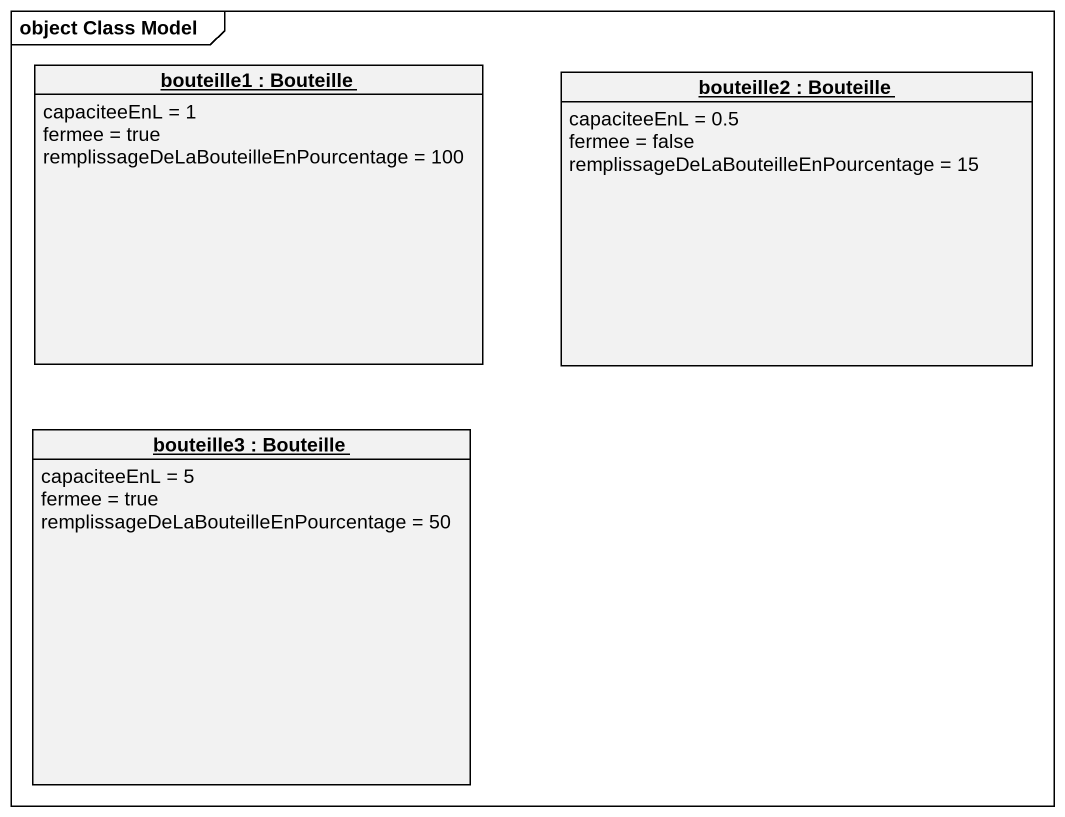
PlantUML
@startuml
mainframe object Class Model
hide circle
hide empty members
object "bouteille1 : Bouteille" as bouteille1 {
  capaciteeEnL = 1
  fermee = true
  remplissageDeLaBouteilleEnPourcentage = 100
}
object "bouteille2 : Bouteille" as bouteille2 {
  capaciteeEnL = 0.5
  fermee = false
  remplissageDeLaBouteilleEnPourcentage = 15
}
object "bouteille3 : Bouteille" as bouteille3 {
  capaciteeEnL = 5
  fermee = true
  remplissageDeLaBouteilleEnPourcentage = 50
}
@enduml
